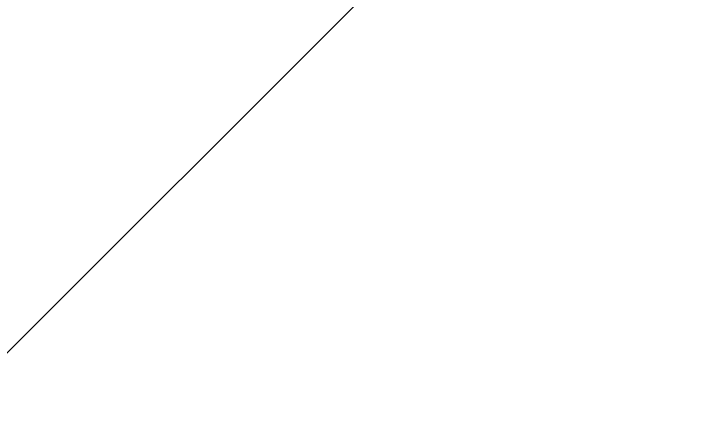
# Model space of a CAD drawing. Header units: metres. Extents: x 0 to 810, y 0 to 745.
# Drawn here: x 1.001171 to 1.002878, y 0.000996 to 0.001993 of the extents above; entities that cross this region are included whole.
import ezdxf

# ---------------------------------------------------------------- set-up
doc = ezdxf.new("R2010")
doc.units = ezdxf.units.M
doc.layers.add('forest', color=7, linetype='Continuous')

msp = doc.modelspace()

# ---------------------------------------------------------------- linework, layer by layer
at = {"layer": 'forest', "color": 155}
msp.add_lwpolyline([(0, 0), (1, 0), (2, 1), (1, 2), (0, 2), (0, 34), (2, 34), (4, 36), (4, 40)], dxfattribs=at)
msp.add_lwpolyline([(0, 0), (1, 0), (2, 1), (1, 2), (0, 2), (0, 34), (2, 34), (4, 36), (4, 40)], dxfattribs=at)
msp.add_lwpolyline([(0, 0), (1, 0), (2, 1), (1, 2), (0, 2), (0, 34), (2, 34), (4, 36), (4, 40)], dxfattribs=at)
msp.add_lwpolyline([(0, 0), (1, 0), (2, 1), (1, 2), (0, 2), (0, 34), (2, 34), (4, 36), (4, 40)], dxfattribs=at)
at = {"layer": 'forest', "color": 182}
msp.add_lwpolyline([(63, 0), (4, 0), (4, 1), (3, 2), (1, 0), (0, 0)], dxfattribs=at)
msp.add_lwpolyline([(63, 0), (4, 0), (4, 1), (3, 2), (1, 0), (0, 0)], dxfattribs=at)
msp.add_lwpolyline([(63, 0), (4, 0), (4, 1), (3, 2), (1, 0), (0, 0)], dxfattribs=at)
msp.add_lwpolyline([(63, 0), (4, 0), (4, 1), (3, 2), (1, 0), (0, 0)], dxfattribs=at)
at = {"layer": 'forest', "color": 149}
msp.add_lwpolyline([(34, 0), (8, 0), (8, 1), (7, 2), (6, 1), (6, 0), (3, 0), (2, 1), (1, 0)], dxfattribs=at)
msp.add_lwpolyline([(34, 0), (8, 0), (8, 1), (7, 2), (6, 1), (6, 0), (3, 0), (2, 1), (1, 0)], dxfattribs=at)
msp.add_lwpolyline([(34, 0), (8, 0), (8, 1), (7, 2), (6, 1), (6, 0), (3, 0), (2, 1), (1, 0)], dxfattribs=at)
msp.add_lwpolyline([(34, 0), (8, 0), (8, 1), (7, 2), (6, 1), (6, 0), (3, 0), (2, 1), (1, 0)], dxfattribs=at)

doc.saveas('drawing.dxf')
